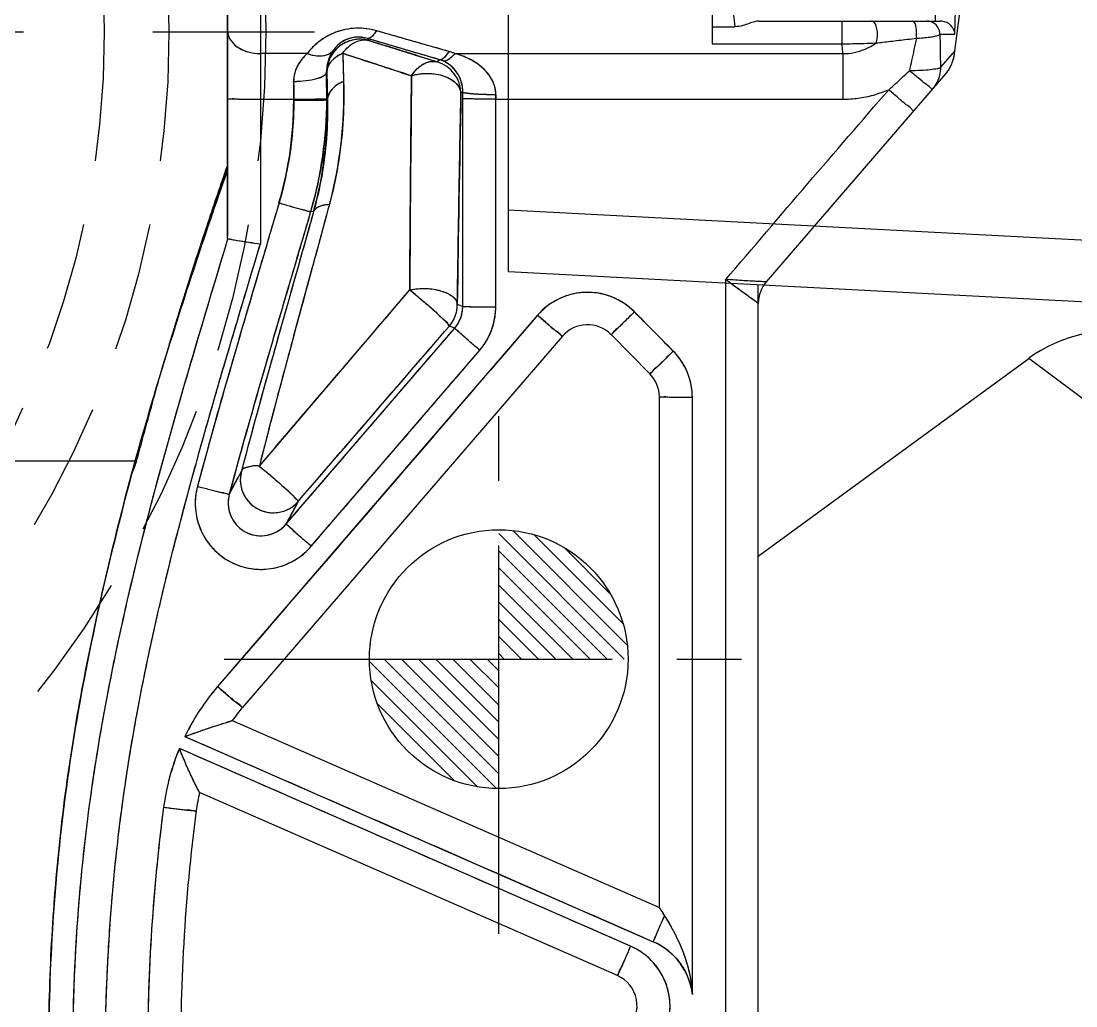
# Model space of a CAD drawing. Header units: millimetres. Extents: x 29875 to 31218, y -21313 to -20364.
# Drawn here: x 30558.53 to 30574.85, y -20573.3 to -20558.07 of the extents above; entities that cross this region are included whole.
import ezdxf

# ---------------------------------------------------------------- set-up
doc = ezdxf.new("R2010")
doc.units = ezdxf.units.MM
doc.header["$LTSCALE"] = 8
for name, pattern in [('CENTER', [2, 1.25, -0.25, 0.25, -0.25]), ('CENTER2', [1.125, 0.75, -0.125, 0.125, -0.125]), ('HIDDEN', [0.375, 0.25, -0.125])]:
    doc.linetypes.add(name, pattern=pattern)
for name, color, linetype in [('Cav-cor', 30, 'Continuous'), ('PIN', 5, 'Continuous'), ('PRODUCT', 1, 'Continuous'), ('SP', 3, 'Continuous')]:
    doc.layers.add(name, color=color, linetype=linetype)

# ---------------------------------------------------------------- blocks, each defined once
blk = doc.blocks.new('20160826.095208')
at = {"layer": 'SP', "linetype": 'CENTER'}
blk.add_line((-17.25, 0), (17.25, 0), dxfattribs=at)
at = {"layer": 'SP', "linetype": 'HIDDEN'}
for radius in [16.5, 15, 14]:
    blk.add_circle((0, 0), radius, dxfattribs=at)

msp = doc.modelspace()

# ---------------------------------------------------------------- hatches: boundary and pattern name
at = {"layer": 'PIN', "linetype": 'Continuous'}
h = msp.add_hatch(dxfattribs=at)
h.set_pattern_fill('ANSI31', color=141, scale=1.5, angle=90, style=0)
h.set_pattern_definition([(135, (63866.43219, -41233.51703), (-0.1325825215, -0.1325825215), [])])
h.paths.add_polyline_path([(30565.92, -20567.939), (30563.92, -20567.939, 0.414214), (30565.92, -20569.939)])
h.paths.add_polyline_path([(30565.92, -20565.939), (30565.92, -20567.939), (30567.92, -20567.939, 0.414214)])

# ---------------------------------------------------------------- linework, layer by layer
at = {"layer": 'Cav-cor', "color": 241}
for p, q in [((30562.233, -20552.994), (30562.233, -20561.519)), ((30561.723, -20561.403), (30561.723, -20553.1)), ((30566.07, -20561.947), (30566.07, -20557.484)), ((30565.147, -20558.543), (30564.027, -20558.223)), ((30563.888, -20558.343), (30563.91, -20558.373)), ((30565.007, -20558.671), (30563.888, -20558.343)), ((30562.958, -20558.575), (30562.233, -20558.575)), ((30563.507, -20558.572), (30563.521, -20559.007)), ((30565.241, -20558.575), (30566.07, -20558.575)), ((30565.007, -20558.671), (30564.965, -20558.703)), ((30563.258, -20558.86), (30563.261, -20558.863)), ((30563.261, -20558.863), (30563.271, -20559.292)), ((30565.365, -20559.171), (30565.335, -20559.193)), ((30565.365, -20559.272), (30565.365, -20559.171)), ((30562.233, -20559.281), (30562.75, -20559.281)), ((30562.75, -20559.281), (30562.75, -20559.298)), ((30563.271, -20559.292), (30563.26, -20559.29)), ((30565.363, -20562.488), (30565.365, -20559.272)), ((30565.873, -20562.498), (30565.874, -20559.281)), ((30565.874, -20559.281), (30566.07, -20559.281)), ((30563.055, -20561.025), (30563.011, -20561.019)), ((30566.07, -20560.992), (30576.212, -20561.524)), ((30566.07, -20561.947), (30627.82, -20565.183)), ((30569.424, -20562.122), (30569.424, -20579.543)), ((30569.934, -20579.529), (30569.934, -20562.149)), ((30562.218, -20564.953), (30564.543, -20562.231)), ((30565.363, -20562.488), (30565.279, -20562.457)), ((30566.521, -20562.622), (30561.572, -20568.363)), ((30568.618, -20563.176), (30568.018, -20562.57)), ((30565.239, -20562.82), (30565.156, -20562.789)), ((30566.907, -20562.945), (30561.959, -20568.684)), ((30562.634, -20565.849), (30565.239, -20562.82)), ((30568.256, -20563.525), (30567.656, -20562.919)), ((30563.02, -20566.193), (30565.626, -20563.163)), ((30569.934, -20566.345), (30574.115, -20563.288)), ((30587.634, -20573.39), (30574.115, -20563.288)), ((30568.404, -20571.778), (30568.404, -20563.884)), ((30568.914, -20573.123), (30568.914, -20563.894)), ((30560.318, -20564.877), (30549.619, -20564.877)), ((30561.799, -20568.886), (30568.404, -20571.778)), ((30561.065, -20569.134), (30568.31, -20572.308)), ((30567.958, -20572.376), (30560.982, -20569.32)), ((30567.754, -20572.83), (30561.293, -20570.001))]:
    msp.add_line(p, q, dxfattribs=at)
for centre, radius, start, end in [((30563.771, -20558.864), 0.51, 74.1784, 179.9277), ((30682.742, -20180.368), 396.244, 252.54861, 252.70844), ((30672.537, -20227.031), 349.008, 251.79617, 251.98), ((30564.872, -20559.502), 0.998, 68.3432, 74.045), ((30564.825, -20559.194), 0.51, 0.0216, 74.0844), ((30564.871, -20559.124), 0.473, 67.2887, 73.2858), ((30507.412, -20559.294), 55.847, 0.0044, 0.4455), ((30538.115, -20559.293), 24.635, 0.0282, 0.6672), ((30557.005, -20559.216), 6.52, 344.925, 1.8333), ((31286.33, -20566.662), 721.8, 179.385391, 179.648243), ((31173.602, -20571.288), 608.387, 178.860898, 179.16828), ((30591.735, -20559.297), 25.86, 179.8136, 179.9628), ((30557.136, -20559.301), 5.613, 343.6176, 0.0245), ((30557.141, -20559.292), 6.119, 343.6092, 0.022), ((30557.369, -20559.438), 5.903, 344.3965, 1.4169), ((30567.293, -20563.287), 1.02, 44.7312, 139.2472), ((30564.769, -20562.457), 0.51, 319.3287, 359.9874), ((30564.853, -20562.488), 0.51, 319.2488, 359.95), ((30564.852, -20562.497), 1.021, 319.3057, 359.9686), ((30567.293, -20563.278), 0.51, 44.747, 139.23), ((30567.893, -20563.894), 1.021, 359.9986, 44.7299), ((30567.894, -20563.884), 0.51, 0, 44.747), ((30630.912, -20591.618), 75.489, 159.25312, 159.41526), ((30679.06, -20627.075), 132.538, 152.08889, 152.26166), ((30687.984, -20632.037), 141.751, 152.00554, 152.16499), ((30564.292, -20570.704), 3.588, 139.2807, 154.0534), ((30564.276, -20570.682), 3.06, 139.23, 144.0516), ((30564.293, -20570.7), 3.588, 157.3826, 172.4356), ((30564.276, -20570.682), 3.06, 167.1276, 172.4721), ((30567.549, -20573.311), 1.02, 315.7857, 66.3405), ((30567.901, -20573.242), 1.02, 6.7117, 66.3442), ((30567.549, -20573.297), 0.51, 315.78, 66.35)]:
    msp.add_arc(centre, radius, start, end, dxfattribs=at)
msp.add_ellipse((30621.89, -20599.625), major_axis=(48.142, -35.976), ratio=0.166391, start_param=2.922503, end_param=3.090586, dxfattribs=at)
for points, knots in [([(30561.723, -20558.214), (30561.723, -20558.262), (30561.754, -20558.364), (30561.873, -20558.482), (30562.04, -20558.558), (30562.167, -20558.575), (30562.233, -20558.575)], [0, 0, 0, 0, 0.209665, 0.444916, 0.712204, 1, 1, 1, 1]), ([(30564.027, -20558.223), (30563.924, -20558.193), (30563.709, -20558.167), (30563.4, -20558.229), (30563.143, -20558.372), (30563.011, -20558.505), (30562.958, -20558.575)], [0, 0, 0, 0, 0.2695, 0.535633, 0.778798, 1, 1, 1, 1]), ([(30564.027, -20558.223), (30564.015, -20558.242), (30563.992, -20558.276), (30563.951, -20558.322), (30563.91, -20558.348), (30563.888, -20558.343)], [0, 0, 0, 0, 0.352985, 0.636606, 1, 1, 1, 1]), ([(30563.888, -20558.343), (30563.828, -20558.325), (30563.705, -20558.312), (30563.51, -20558.369), (30563.403, -20558.464), (30563.358, -20558.53)], [0, 0, 0, 0, 0.314539, 0.600747, 1, 1, 1, 1]), ([(30563.507, -20558.572), (30563.532, -20558.535), (30563.589, -20558.469), (30563.691, -20558.396), (30563.801, -20558.361), (30563.876, -20558.364), (30563.91, -20558.373)], [0, 0, 0, 0, 0.281842, 0.54199, 0.779073, 1, 1, 1, 1]), ([(30562.958, -20558.575), (30562.9, -20558.628), (30562.821, -20558.723), (30562.759, -20558.876), (30562.748, -20558.962), (30562.748, -20559.006)], [0, 0, 0, 0, 0.480575, 0.734484, 1, 1, 1, 1]), ([(30562.958, -20558.575), (30562.997, -20558.589), (30563.074, -20558.61), (30563.187, -20558.615), (30563.286, -20558.59), (30563.338, -20558.552), (30563.358, -20558.53)], [0, 0, 0, 0, 0.294091, 0.558501, 0.790978, 1, 1, 1, 1]), ([(30563.358, -20558.53), (30563.329, -20558.572), (30563.276, -20558.677), (30563.257, -20558.795), (30563.258, -20558.86)], [0, 0, 0, 0, 0.44039, 1, 1, 1, 1]), ([(30563.507, -20558.572), (30563.441, -20558.602), (30563.322, -20558.671), (30563.262, -20558.803), (30563.261, -20558.863)], [0, 0, 0, 0, 0.547039, 1, 1, 1, 1]), ([(30565.147, -20558.543), (30565.135, -20558.563), (30565.111, -20558.599), (30565.071, -20558.647), (30565.03, -20558.676), (30565.007, -20558.671)], [0, 0, 0, 0, 0.357256, 0.642994, 1, 1, 1, 1]), ([(30565.241, -20558.575), (30565.224, -20558.595), (30565.193, -20558.63), (30565.135, -20558.677), (30565.081, -20558.697), (30565.054, -20558.688)], [0, 0, 0, 0, 0.338247, 0.616687, 1, 1, 1, 1]), ([(30565.875, -20559.213), (30565.875, -20559.131), (30565.829, -20558.968), (30565.67, -20558.782), (30565.468, -20558.651), (30565.318, -20558.596), (30565.241, -20558.575)], [0, 0, 0, 0, 0.256024, 0.503842, 0.749643, 1, 1, 1, 1]), ([(30564.571, -20558.92), (30564.596, -20558.881), (30564.65, -20558.811), (30564.75, -20558.733), (30564.858, -20558.693), (30564.932, -20558.695), (30564.965, -20558.703)], [0, 0, 0, 0, 0.288054, 0.550688, 0.785352, 1, 1, 1, 1]), ([(30565.365, -20559.171), (30565.365, -20559.064), (30565.303, -20558.858), (30565.139, -20558.724), (30565.054, -20558.688)], [0, 0, 0, 0, 0.537257, 1, 1, 1, 1]), ([(30562.748, -20559.006), (30562.812, -20559.005), (30562.932, -20558.998), (30563.073, -20558.974), (30563.165, -20558.943), (30563.22, -20558.916), (30563.256, -20558.883), (30563.258, -20558.86)], [0, 0, 0, 0, 0.35011, 0.653567, 0.775596, 0.873773, 1, 1, 1, 1]), ([(30564.571, -20558.92), (30564.61, -20558.905), (30564.694, -20558.887), (30564.824, -20558.879), (30564.953, -20558.89), (30565.074, -20558.921), (30565.18, -20558.969), (30565.264, -20559.032), (30565.319, -20559.109), (30565.334, -20559.166), (30565.335, -20559.193)], [0, 0, 0, 0, 0.138054, 0.282367, 0.426934, 0.566024, 0.694452, 0.808731, 0.909902, 1, 1, 1, 1]), ([(30563.521, -20559.007), (30563.485, -20559.021), (30563.42, -20559.055), (30563.339, -20559.123), (30563.286, -20559.203), (30563.271, -20559.263), (30563.271, -20559.292)], [0, 0, 0, 0, 0.288374, 0.549706, 0.78406, 1, 1, 1, 1]), ([(30565.875, -20559.213), (30565.81, -20559.213), (30565.717, -20559.212), (30565.599, -20559.206), (30565.523, -20559.201), (30565.46, -20559.195), (30565.413, -20559.189), (30565.383, -20559.182), (30565.369, -20559.176), (30565.365, -20559.173), (30565.365, -20559.171)], [0, 0, 0, 0, 0.373269, 0.542722, 0.692061, 0.815958, 0.910152, 0.971335, 0.989396, 1, 1, 1, 1]), ([(30561.723, -20559.272), (30561.723, -20559.273), (30561.728, -20559.273), (30561.734, -20559.274), (30561.747, -20559.275), (30561.763, -20559.276), (30561.785, -20559.276), (30561.821, -20559.277), (30561.877, -20559.278), (30561.953, -20559.279), (30562.04, -20559.28), (30562.135, -20559.28), (30562.2, -20559.281), (30562.233, -20559.281)], [0, 0, 0, 0, 0.005109, 0.019614, 0.043472, 0.07652, 0.118524, 0.169007, 0.293247, 0.444648, 0.617518, 0.805417, 1, 1, 1, 1]), ([(30562.75, -20559.281), (30562.782, -20559.281), (30562.846, -20559.28), (30562.94, -20559.28), (30563.026, -20559.279), (30563.101, -20559.278), (30563.164, -20559.276), (30563.207, -20559.275), (30563.233, -20559.276), (30563.246, -20559.277), (30563.254, -20559.278), (30563.259, -20559.28), (30563.26, -20559.281)], [0, 0, 0, 0, 0.191254, 0.37615, 0.546745, 0.696896, 0.821164, 0.915005, 0.949273, 0.974792, 0.991543, 1, 1, 1, 1]), ([(30562.75, -20559.298), (30562.814, -20559.298), (30562.907, -20559.298), (30563.026, -20559.297), (30563.101, -20559.296), (30563.164, -20559.295), (30563.207, -20559.294), (30563.233, -20559.293), (30563.246, -20559.292), (30563.254, -20559.291), (30563.259, -20559.291), (30563.26, -20559.29)], [0, 0, 0, 0, 0.376603, 0.547416, 0.69776, 0.822175, 0.916207, 0.950576, 0.976111, 0.992628, 1, 1, 1, 1]), ([(30565.874, -20559.281), (30565.81, -20559.281), (30565.717, -20559.28), (30565.599, -20559.279), (30565.523, -20559.278), (30565.46, -20559.277), (30565.417, -20559.276), (30565.391, -20559.275), (30565.378, -20559.274), (30565.37, -20559.273), (30565.366, -20559.273), (30565.365, -20559.272)], [0, 0, 0, 0, 0.376601, 0.547414, 0.697759, 0.822173, 0.916207, 0.950576, 0.97611, 0.992628, 1, 1, 1, 1]), ([(30561.723, -20560.387), (30561.541, -20560.897), (30561.183, -20561.944), (30560.849, -20563), (30560.685, -20563.541)], [0, 0, 0, 0, 0.488785, 1, 1, 1, 1]), ([(30562.522, -20560.884), (30562.308, -20561.613), (30561.874, -20563.07), (30561.457, -20564.532), (30561.261, -20565.266)], [0, 0, 0, 0, 0.500013, 1, 1, 1, 1]), ([(30563.011, -20561.019), (30562.797, -20561.746), (30562.365, -20563.198), (30561.949, -20564.655), (30561.753, -20565.387)], [0, 0, 0, 0, 0.500013, 1, 1, 1, 1]), ([(30563.055, -20561.025), (30562.87, -20561.685), (30562.49, -20563.019), (30562.119, -20564.355), (30561.94, -20565.034)], [0, 0, 0, 0, 0.494015, 1, 1, 1, 1]), ([(30563.3, -20560.911), (30563.211, -20561.241), (30562.984, -20562.075), (30562.616, -20563.42), (30562.349, -20564.439), (30562.218, -20564.953)], [0, 0, 0, 0, 0.24514, 0.619618, 1, 1, 1, 1]), ([(30562.522, -20560.884), (30562.583, -20560.902), (30562.672, -20560.928), (30562.786, -20560.96), (30562.858, -20560.981), (30562.918, -20560.997), (30562.96, -20561.008), (30562.985, -20561.014), (30562.998, -20561.017), (30563.006, -20561.018), (30563.01, -20561.019), (30563.011, -20561.019)], [0, 0, 0, 0, 0.376952, 0.547755, 0.698024, 0.822334, 0.91627, 0.950602, 0.976111, 0.992618, 1, 1, 1, 1]), ([(30563.3, -20560.911), (30563.27, -20560.913), (30563.214, -20560.919), (30563.14, -20560.941), (30563.084, -20560.976), (30563.061, -20561.009), (30563.055, -20561.025)], [0, 0, 0, 0, 0.319382, 0.590272, 0.812533, 1, 1, 1, 1]), ([(30575.51, -20596.951), (30575.053, -20596.928), (30574.138, -20596.867), (30572.773, -20596.691), (30571.653, -20596.437), (30570.783, -20596.145), (30569.934, -20595.797), (30568.915, -20595.265), (30567.388, -20594.247), (30565.673, -20592.707), (30564.246, -20590.903), (30563.267, -20589.353), (30562.607, -20588.146), (30562.013, -20586.905), (30561.3, -20585.216), (30560.558, -20583.045), (30559.906, -20580.371), (30559.486, -20577.651), (30559.301, -20574.905), (30559.345, -20572.611), (30559.508, -20570.785), (30559.696, -20569.423), (30559.944, -20568.07), (30560.341, -20566.281), (30560.939, -20564.069), (30561.469, -20562.315), (30561.732, -20561.438)], [0, 0, 0, 0, 0.031248, 0.062508, 0.093769, 0.109398, 0.125038, 0.156314, 0.18758, 0.250053, 0.312536, 0.343794, 0.37505, 0.406314, 0.437569, 0.500055, 0.56255, 0.625043, 0.687538, 0.750044, 0.781292, 0.812533, 0.843783, 0.875042, 0.937524, 1, 1, 1, 1]), ([(30561.732, -20561.438), (30561.728, -20561.437), (30561.723, -20561.422), (30561.723, -20561.411), (30561.723, -20561.403)], [0, 0, 0, 0, 0.345505, 1, 1, 1, 1]), ([(30561.732, -20561.438), (30561.735, -20561.438), (30561.756, -20561.443), (30561.777, -20561.447), (30561.794, -20561.45)], [0, 0, 0, 0, 0.163637, 1, 1, 1, 1]), ([(30561.794, -20561.45), (30561.821, -20561.455), (30561.967, -20561.479), (30562.114, -20561.501), (30562.233, -20561.519)], [0, 0, 0, 0, 0.186359, 1, 1, 1, 1]), ([(30575.537, -20596.454), (30575.088, -20596.43), (30574.19, -20596.371), (30572.851, -20596.2), (30571.533, -20595.898), (30570.269, -20595.416), (30569.076, -20594.781), (30567.588, -20593.769), (30566.254, -20592.545), (30565.093, -20591.171), (30564.043, -20589.71), (30563.15, -20588.143), (30562.385, -20586.515), (30561.698, -20584.852), (30560.984, -20582.718), (30560.361, -20580.091), (30559.966, -20577.42), (30559.8, -20574.725), (30559.858, -20572.476), (30560.026, -20570.686), (30560.279, -20568.905), (30560.745, -20566.704), (30561.456, -20564.102), (30561.975, -20562.38), (30562.233, -20561.519)], [0, 0, 0, 0, 0.031262, 0.062521, 0.093772, 0.12502, 0.156273, 0.18753, 0.249986, 0.281249, 0.312512, 0.375007, 0.406268, 0.437528, 0.500027, 0.562523, 0.625013, 0.687501, 0.749986, 0.781236, 0.812486, 0.874981, 0.937487, 1, 1, 1, 1]), ([(30569.841, -20562.373), (30569.818, -20562.356), (30569.705, -20562.274), (30569.593, -20562.192), (30569.504, -20562.127)], [0, 0, 0, 0, 0.20897, 1, 1, 1, 1]), ([(30564.544, -20562.231), (30564.624, -20562.212), (30564.751, -20562.202), (30564.915, -20562.217), (30565.03, -20562.243), (30565.13, -20562.281), (30565.209, -20562.331), (30565.262, -20562.389), (30565.278, -20562.435), (30565.279, -20562.457)], [0, 0, 0, 0, 0.29782, 0.448995, 0.592101, 0.72093, 0.831307, 0.922653, 1, 1, 1, 1]), ([(30564.544, -20562.231), (30564.578, -20562.252), (30564.643, -20562.31), (30564.743, -20562.396), (30564.849, -20562.484), (30564.932, -20562.56), (30564.994, -20562.617), (30565.035, -20562.656), (30565.071, -20562.69), (30565.102, -20562.72), (30565.126, -20562.745), (30565.14, -20562.764), (30565.148, -20562.776), (30565.151, -20562.783), (30565.153, -20562.787), (30565.155, -20562.789), (30565.156, -20562.789)], [0, 0, 0, 0, 0.145956, 0.310277, 0.479921, 0.642348, 0.716876, 0.785039, 0.845497, 0.897096, 0.939034, 0.97077, 0.982635, 0.991591, 0.997408, 1, 1, 1, 1]), ([(30565.873, -20562.498), (30565.809, -20562.498), (30565.716, -20562.497), (30565.597, -20562.496), (30565.521, -20562.495), (30565.459, -20562.494), (30565.416, -20562.492), (30565.39, -20562.491), (30565.377, -20562.49), (30565.368, -20562.489), (30565.364, -20562.489), (30565.363, -20562.488)], [0, 0, 0, 0, 0.376548, 0.547339, 0.697667, 0.822072, 0.916106, 0.950481, 0.976029, 0.99257, 1, 1, 1, 1]), ([(30569.913, -20562.423), (30569.909, -20562.42), (30569.885, -20562.404), (30569.861, -20562.387), (30569.841, -20562.373)], [0, 0, 0, 0, 0.188427, 1, 1, 1, 1]), ([(30566.521, -20562.622), (30566.546, -20562.643), (30566.595, -20562.685), (30566.666, -20562.746), (30566.731, -20562.802), (30566.789, -20562.85), (30566.831, -20562.885), (30566.859, -20562.908), (30566.875, -20562.921), (30566.888, -20562.931), (30566.898, -20562.94), (30566.903, -20562.942), (30566.907, -20562.946), (30566.907, -20562.945)], [0, 0, 0, 0, 0.195278, 0.383473, 0.556355, 0.707587, 0.831575, 0.881926, 0.923807, 0.95675, 0.980522, 0.994961, 1, 1, 1, 1]), ([(30568.018, -20562.57), (30567.995, -20562.593), (30567.949, -20562.638), (30567.882, -20562.704), (30567.821, -20562.764), (30567.767, -20562.816), (30567.727, -20562.854), (30567.701, -20562.879), (30567.686, -20562.893), (30567.674, -20562.904), (30567.664, -20562.913), (30567.66, -20562.916), (30567.656, -20562.92), (30567.656, -20562.919)], [0, 0, 0, 0, 0.195338, 0.383562, 0.556452, 0.707677, 0.83165, 0.881992, 0.923864, 0.956797, 0.98056, 0.994988, 1, 1, 1, 1]), ([(30565.626, -20563.163), (30565.577, -20563.12), (30565.506, -20563.059), (30565.415, -20562.98), (30565.358, -20562.929), (30565.31, -20562.887), (30565.278, -20562.858), (30565.258, -20562.84), (30565.249, -20562.83), (30565.243, -20562.824), (30565.24, -20562.821), (30565.239, -20562.82)], [0, 0, 0, 0, 0.3757, 0.546538, 0.697078, 0.82176, 0.916044, 0.950508, 0.976107, 0.992652, 1, 1, 1, 1]), ([(30568.618, -20563.176), (30568.595, -20563.199), (30568.549, -20563.244), (30568.483, -20563.309), (30568.421, -20563.369), (30568.367, -20563.422), (30568.328, -20563.46), (30568.302, -20563.484), (30568.286, -20563.499), (30568.274, -20563.51), (30568.265, -20563.519), (30568.26, -20563.521), (30568.257, -20563.525), (30568.256, -20563.525)], [0, 0, 0, 0, 0.195355, 0.383584, 0.556471, 0.707688, 0.831651, 0.881988, 0.923856, 0.956787, 0.980549, 0.994978, 1, 1, 1, 1]), ([(30560.318, -20564.877), (30560.349, -20564.765), (30560.471, -20564.319), (30560.593, -20563.874), (30560.685, -20563.541)], [0, 0, 0, 0, 0.252234, 1, 1, 1, 1]), ([(30568.914, -20563.894), (30568.881, -20563.894), (30568.816, -20563.894), (30568.721, -20563.893), (30568.634, -20563.893), (30568.558, -20563.891), (30568.502, -20563.89), (30568.466, -20563.889), (30568.444, -20563.888), (30568.428, -20563.887), (30568.415, -20563.886), (30568.409, -20563.885), (30568.404, -20563.885), (30568.404, -20563.884)], [0, 0, 0, 0, 0.194529, 0.382376, 0.555201, 0.706568, 0.830788, 0.881267, 0.923274, 0.956332, 0.980211, 0.994759, 1, 1, 1, 1]), ([(30586.69, -20597.57), (30586.153, -20597.601), (30585.08, -20597.637), (30583.469, -20597.621), (30581.859, -20597.557), (30580.246, -20597.467), (30578.899, -20597.388), (30577.816, -20597.333), (30576.729, -20597.288), (30575.372, -20597.239), (30574.019, -20597.14), (30572.951, -20596.996), (30572.161, -20596.847), (30571.383, -20596.649), (30570.621, -20596.392), (30569.877, -20596.079), (30568.909, -20595.59), (30567.753, -20594.859), (30566.473, -20593.827), (30565.309, -20592.671), (30564.268, -20591.413), (30563.041, -20589.633), (30561.771, -20587.244), (30560.572, -20584.232), (30559.698, -20581.105), (30559.144, -20577.904), (30558.95, -20575.2), (30558.961, -20573.037), (30559.054, -20571.419), (30559.232, -20569.812), (30559.499, -20568.219), (30559.84, -20566.641), (30560.104, -20565.597), (30560.242, -20565.077)], [0, 0, 0, 0, 0.031083, 0.062106, 0.093156, 0.124295, 0.155563, 0.171257, 0.186996, 0.218507, 0.249833, 0.265379, 0.280855, 0.296299, 0.311776, 0.327329, 0.342972, 0.374493, 0.406219, 0.437885, 0.469273, 0.500507, 0.56288, 0.62527, 0.68774, 0.75033, 0.812951, 0.84423, 0.875459, 0.906625, 0.937735, 0.968846, 1, 1, 1, 1]), ([(30561.94, -20565.034), (30561.925, -20565.088), (30561.914, -20565.204), (30561.956, -20565.372), (30562.051, -20565.518), (30562.189, -20565.624), (30562.355, -20565.679), (30562.529, -20565.676), (30562.692, -20565.617), (30562.781, -20565.543), (30562.818, -20565.5)], [0, 0, 0, 0, 0.124588, 0.249516, 0.374657, 0.5, 0.625343, 0.750485, 0.875412, 1, 1, 1, 1]), ([(30562.216, -20564.955), (30562.2, -20564.949), (30562.164, -20564.946), (30562.114, -20564.952), (30562.075, -20564.961), (30562.046, -20564.969), (30562.027, -20564.974), (30562.01, -20564.979), (30561.995, -20564.985), (30561.983, -20564.987), (30561.968, -20564.987), (30561.959, -20565.003), (30561.953, -20565.016), (30561.944, -20565.025), (30561.941, -20565.031), (30561.94, -20565.034)], [0, 0, 0, 0, 0.173809, 0.340881, 0.495764, 0.566721, 0.631726, 0.690807, 0.743246, 0.784671, 0.818568, 0.874984, 0.940462, 0.971575, 1, 1, 1, 1]), ([(30562.216, -20564.955), (30562.248, -20564.98), (30562.314, -20565.034), (30562.415, -20565.119), (30562.517, -20565.208), (30562.613, -20565.293), (30562.685, -20565.36), (30562.735, -20565.407), (30562.764, -20565.436), (30562.787, -20565.46), (30562.804, -20565.478), (30562.813, -20565.491), (30562.819, -20565.498), (30562.818, -20565.5)], [0, 0, 0, 0, 0.149432, 0.315372, 0.485254, 0.646842, 0.78816, 0.847911, 0.89886, 0.940144, 0.970967, 0.990887, 1, 1, 1, 1]), ([(30561.261, -20565.266), (30561.231, -20565.376), (30561.21, -20565.609), (30561.293, -20565.947), (30561.484, -20566.239), (30561.76, -20566.451), (30562.092, -20566.559), (30562.44, -20566.551), (30562.767, -20566.429), (30562.946, -20566.279), (30563.02, -20566.193)], [0, 0, 0, 0, 0.125014, 0.249991, 0.37498, 0.499966, 0.624964, 0.749973, 0.874974, 1, 1, 1, 1]), ([(30561.261, -20565.266), (30561.322, -20565.283), (30561.412, -20565.306), (30561.526, -20565.335), (30561.599, -20565.354), (30561.66, -20565.368), (30561.702, -20565.378), (30561.727, -20565.383), (30561.74, -20565.386), (30561.748, -20565.387), (30561.752, -20565.388), (30561.753, -20565.387)], [0, 0, 0, 0, 0.376907, 0.547674, 0.697909, 0.822194, 0.916121, 0.950459, 0.975985, 0.992527, 1, 1, 1, 1]), ([(30561.753, -20565.387), (30561.738, -20565.442), (30561.727, -20565.559), (30561.768, -20565.729), (30561.863, -20565.876), (30562.002, -20565.983), (30562.169, -20566.036), (30562.344, -20566.031), (30562.507, -20565.968), (30562.596, -20565.892), (30562.634, -20565.849)], [0, 0, 0, 0, 0.124955, 0.249998, 0.375134, 0.500271, 0.625345, 0.750314, 0.875172, 1, 1, 1, 1]), ([(30563.02, -20566.193), (30562.971, -20566.151), (30562.9, -20566.089), (30562.809, -20566.01), (30562.752, -20565.959), (30562.704, -20565.916), (30562.672, -20565.887), (30562.652, -20565.869), (30562.643, -20565.859), (30562.637, -20565.853), (30562.634, -20565.85), (30562.634, -20565.849)], [0, 0, 0, 0, 0.375529, 0.546353, 0.696908, 0.82162, 0.915941, 0.950423, 0.976042, 0.99261, 1, 1, 1, 1]), ([(30561.572, -20568.363), (30561.597, -20568.385), (30561.646, -20568.427), (30561.717, -20568.487), (30561.782, -20568.542), (30561.84, -20568.591), (30561.882, -20568.625), (30561.91, -20568.648), (30561.926, -20568.661), (30561.939, -20568.671), (30561.949, -20568.679), (30561.954, -20568.682), (30561.958, -20568.685), (30561.959, -20568.684)], [0, 0, 0, 0, 0.195402, 0.383621, 0.556461, 0.707615, 0.831518, 0.881831, 0.923683, 0.956608, 0.980379, 0.994846, 1, 1, 1, 1]), ([(30561.066, -20569.134), (30561.105, -20569.12), (30561.183, -20569.091), (30561.299, -20569.051), (30561.412, -20569.012), (30561.52, -20568.977), (30561.605, -20568.95), (30561.667, -20568.93), (30561.708, -20568.917), (30561.743, -20568.906), (30561.767, -20568.898), (30561.783, -20568.893), (30561.79, -20568.89), (30561.795, -20568.888), (30561.798, -20568.887), (30561.799, -20568.886)], [0, 0, 0, 0, 0.161758, 0.3216, 0.476924, 0.624943, 0.761269, 0.822923, 0.878578, 0.926475, 0.964191, 0.978478, 0.989364, 0.996606, 1, 1, 1, 1]), ([(30561.293, -20570.001), (30561.293, -20570), (30561.292, -20569.998), (30561.289, -20569.995), (30561.286, -20569.989), (30561.279, -20569.977), (30561.268, -20569.956), (30561.253, -20569.926), (30561.235, -20569.89), (30561.207, -20569.833), (30561.17, -20569.755), (30561.123, -20569.655), (30561.076, -20569.547), (30561.028, -20569.435), (30560.997, -20569.359), (30560.982, -20569.32)], [0, 0, 0, 0, 0.00188, 0.007446, 0.016584, 0.029186, 0.064202, 0.110325, 0.164867, 0.225882, 0.362334, 0.51203, 0.670165, 0.833744, 1, 1, 1, 1]), ([(30560.737, -20570.228), (30560.561, -20571.561), (30560.4, -20574.256), (30560.702, -20578.29), (30561.389, -20581.592), (30562.2, -20584.158), (30562.939, -20586.038), (30563.811, -20587.859), (30564.836, -20589.601), (30566.042, -20591.225), (30567.215, -20592.437), (30568.247, -20593.302), (30569.067, -20593.892), (30569.933, -20594.412), (30570.844, -20594.85), (30571.796, -20595.19), (30572.778, -20595.427), (30573.777, -20595.578), (30574.447, -20595.639), (30574.783, -20595.664)], [0, 0, 0, 0, 0.124987, 0.249949, 0.374901, 0.437409, 0.499916, 0.562425, 0.62493, 0.68743, 0.749921, 0.781183, 0.812444, 0.843704, 0.874962, 0.906219, 0.937478, 0.968739, 1, 1, 1, 1]), ([(30560.737, -20570.228), (30560.77, -20570.232), (30560.834, -20570.24), (30560.927, -20570.252), (30561.014, -20570.262), (30561.089, -20570.271), (30561.144, -20570.276), (30561.181, -20570.28), (30561.202, -20570.281), (30561.218, -20570.282), (30561.231, -20570.283), (30561.237, -20570.282), (30561.242, -20570.282), (30561.242, -20570.281)], [0, 0, 0, 0, 0.194626, 0.382469, 0.555225, 0.706489, 0.830607, 0.881045, 0.923022, 0.956068, 0.979959, 0.994562, 1, 1, 1, 1]), ([(30561.242, -20570.281), (30561.062, -20571.645), (30560.898, -20574.528), (30561.194, -20577.835), (30561.547, -20579.726), (30561.628, -20580.113)], [0, 0, 0, 0, 0.419287, 0.880439, 1, 1, 1, 1]), ([(30568.404, -20571.779), (30568.411, -20571.792), (30568.437, -20571.835), (30568.464, -20571.877), (30568.483, -20571.907)], [0, 0, 0, 0, 0.303881, 1, 1, 1, 1]), ([(30568.31, -20572.308), (30568.327, -20572.269), (30568.385, -20572.135), (30568.443, -20572.002), (30568.483, -20571.907)], [0, 0, 0, 0, 0.291498, 1, 1, 1, 1]), ([(30568.483, -20571.907), (30568.596, -20572.084), (30568.801, -20572.469), (30568.901, -20572.9), (30568.914, -20573.123)], [0, 0, 0, 0, 0.48495, 1, 1, 1, 1]), ([(30567.958, -20572.376), (30567.945, -20572.406), (30567.92, -20572.465), (30567.882, -20572.549), (30567.848, -20572.627), (30567.817, -20572.695), (30567.795, -20572.744), (30567.78, -20572.776), (30567.772, -20572.795), (30567.764, -20572.809), (30567.759, -20572.821), (30567.756, -20572.825), (30567.755, -20572.83), (30567.754, -20572.83)], [0, 0, 0, 0, 0.195939, 0.384425, 0.557332, 0.70842, 0.832182, 0.882412, 0.924179, 0.957021, 0.980707, 0.995071, 1, 1, 1, 1])]:
    msp.add_open_spline(points, degree=3, knots=knots, dxfattribs=at)
msp.add_open_spline([(30562.818, -20565.5), (30563.597, -20564.597), (30564.376, -20563.693), (30565.156, -20562.789)], degree=3, dxfattribs=at)
at = {"layer": 'PIN', "color": 141, "linetype": 'CENTER2'}
for p, q in [((30565.92, -20572.184), (30565.92, -20563.693)), ((30561.674, -20567.939), (30570.165, -20567.939))]:
    msp.add_line(p, q, dxfattribs=at)
at = {"layer": 'PIN', "color": 141, "linetype": 'Continuous'}
msp.add_circle((30565.92, -20567.939), 2, dxfattribs=at)
at = {"layer": 'PRODUCT'}
for p, q in [((30562.233, -20552.4), (30562.233, -20561.519)), ((30561.723, -20552.762), (30561.723, -20561.403)), ((30569.22, -20557.497), (30569.22, -20558.424)), ((30569.497, -20557.497), (30569.573, -20558.161)), ((30572.673, -20558.074), (30572.685, -20557.497)), ((30573.1, -20557.497), (30572.964, -20558.577)), ((30572.975, -20558.278), (30572.991, -20557.497)), ((30569.943, -20558.074), (30572.751, -20558.074)), ((30571.229, -20558.424), (30571.229, -20558.074)), ((30569.22, -20558.161), (30569.573, -20558.161)), ((30563.888, -20558.343), (30563.91, -20558.373)), ((30572.742, -20558.278), (30572.975, -20558.278)), ((30562.958, -20558.575), (30562.233, -20558.575)), ((30565.241, -20558.575), (30571.242, -20558.575)), ((30569.22, -20558.424), (30571.229, -20558.424)), ((30571.242, -20558.575), (30571.242, -20559.281)), ((30572.966, -20558.539), (30572.75, -20558.788)), ((30572.966, -20558.539), (30572.964, -20558.577)), ((30565.007, -20558.671), (30564.965, -20558.703)), ((30563.258, -20558.86), (30563.261, -20558.863)), ((30572.831, -20558.887), (30570.058, -20562.103)), ((30572.85, -20558.863), (30572.831, -20558.887)), ((30565.365, -20559.171), (30565.335, -20559.193)), ((30565.873, -20562.498), (30565.875, -20559.213)), ((30562.233, -20559.281), (30562.75, -20559.281)), ((30562.75, -20559.281), (30562.75, -20559.298)), ((30563.271, -20559.292), (30563.26, -20559.29)), ((30565.874, -20559.281), (30571.242, -20559.281)), ((30563.055, -20561.025), (30563.011, -20561.019)), ((30569.424, -20562.067), (30569.424, -20579.543)), ((30565.363, -20562.488), (30565.279, -20562.457)), ((30569.934, -20579.529), (30569.934, -20562.436)), ((30565.239, -20562.82), (30565.156, -20562.789)), ((30566.907, -20562.945), (30561.959, -20568.684)), ((30568.256, -20563.525), (30567.656, -20562.919)), ((30568.404, -20571.778), (30568.404, -20563.884)), ((30568.914, -20573.123), (30568.914, -20563.894)), ((30560.169, -20565.353), (30560.242, -20565.077)), ((30561.799, -20568.886), (30568.404, -20571.778)), ((30567.754, -20572.83), (30561.293, -20570.001))]:
    msp.add_line(p, q, dxfattribs=at)
for centre, radius, start, end in [((30570.444, -20562.436), 0.51, 139.23, 180), ((30567.293, -20563.278), 0.51, 44.747, 139.23), ((30567.894, -20563.884), 0.51, 0, 44.747), ((30564.276, -20570.682), 3.06, 139.23, 144.0584), ((30564.276, -20570.682), 3.06, 167.1276, 172.4721), ((30567.549, -20573.297), 0.51, 315.78, 66.35)]:
    msp.add_arc(centre, radius, start, end, dxfattribs=at)
for points, start_tangent, end_tangent in [([(30569.943, -20558.074), (30569.875, -20558.084), (30569.792, -20558.11), (30569.693, -20558.143), (30569.573, -20558.161)], (-1, 0), (-1, 0)), ([(30571.755, -20558.412), (30571.774, -20558.33), (30571.775, -20558.237), (30571.758, -20558.153), (30571.726, -20558.095), (30571.686, -20558.074)], (0.363407, 0.931631), (-1, 0.000025)), ([(30572.38, -20558.339), (30572.382, -20558.244), (30572.371, -20558.157), (30572.349, -20558.096), (30572.32, -20558.074)], (0.095198, 0.995458), (-1, -0.000027)), ([(30572.742, -20558.278), (30572.715, -20558.176), (30572.64, -20558.101), (30572.539, -20558.074)], (-0.000071, 1), (-1, 0.000042)), ([(30572.975, -20558.278), (30572.951, -20558.196), (30572.9, -20558.131), (30572.83, -20558.089), (30572.751, -20558.074)], (-0.083106, 0.996541), (-1, 0.000024)), ([(30561.723, -20558.214), (30561.762, -20558.352), (30561.872, -20558.469), (30562.038, -20558.548), (30562.233, -20558.575)], (0, -1), (1, 0)), ([(30564.027, -20558.223), (30563.88, -20558.192), (30563.716, -20558.184), (30563.545, -20558.204), (30563.388, -20558.25), (30563.26, -20558.311), (30563.157, -20558.377), (30563.075, -20558.446), (30563.009, -20558.512), (30562.958, -20558.575)], (-0.961375, 0.275242), (-0.602478, -0.798135)), ([(30564.027, -20558.223), (30563.976, -20558.293), (30563.929, -20558.334), (30563.888, -20558.343)], (-0.52555, -0.850763), (-0.982155, 0.188074)), ([(30565.147, -20558.543), (30564.773, -20558.436), (30564.4, -20558.329), (30564.027, -20558.223)], (-0.961462, 0.274939), (-0.961393, 0.275181)), ([(30563.91, -20558.373), (30563.724, -20558.356), (30563.543, -20558.407), (30563.394, -20558.52), (30563.295, -20558.679), (30563.261, -20558.863)], (-0.962019, 0.272984), (-0.000908, -1)), ([(30563.888, -20558.343), (30563.813, -20558.327), (30563.731, -20558.323), (30563.646, -20558.333), (30563.568, -20558.358), (30563.505, -20558.39), (30563.454, -20558.425), (30563.414, -20558.461), (30563.383, -20558.497), (30563.358, -20558.53)], (-0.957204, 0.289415), (-0.565953, -0.824438)), ([(30565.007, -20558.671), (30564.633, -20558.562), (30564.26, -20558.453), (30563.888, -20558.343)], (-0.959714, 0.28098), (-0.959619, 0.281304)), ([(30564.965, -20558.703), (30564.423, -20558.534), (30563.91, -20558.373)], (-0.954798, 0.297255), (-0.953941, 0.299995)), ([(30571.229, -20558.424), (30571.393, -20558.422), (30571.57, -20558.418), (30571.755, -20558.412)], (0.999983, 0.005779), (0.99915, 0.041228)), ([(30571.242, -20558.575), (30571.414, -20558.561), (30571.584, -20558.508), (30571.755, -20558.412)], (0.999519, -0.031002), (0.819043, 0.573733)), ([(30571.755, -20558.412), (30571.861, -20558.399), (30571.976, -20558.385), (30572.1, -20558.371), (30572.234, -20558.355), (30572.38, -20558.339)], (0.993515, 0.113701), (0.994082, 0.108634)), ([(30572.38, -20558.339), (30572.341, -20558.515), (30572.305, -20558.682), (30572.27, -20558.841)], (-0.214744, -0.97667), (-0.201431, -0.979503)), ([(30572.38, -20558.339), (30572.487, -20558.331), (30572.586, -20558.32), (30572.665, -20558.307), (30572.718, -20558.292), (30572.742, -20558.278)], (0.998575, 0.053367), (0.578616, 0.8156)), ([(30572.742, -20558.278), (30572.747, -20558.535), (30572.75, -20558.788)], (0.025322, -0.999679), (0.008024, -0.999968)), ([(30562.958, -20558.575), (30562.881, -20558.656), (30562.821, -20558.741), (30562.779, -20558.829), (30562.755, -20558.918), (30562.748, -20559.006)], (-0.74169, -0.670743), (0.011611, -0.999933)), ([(30562.958, -20558.575), (30563.118, -20558.61), (30563.257, -20558.595), (30563.358, -20558.53)], (0.93866, -0.344844), (0.660289, 0.751012)), ([(30563.358, -20558.53), (30563.321, -20558.592), (30563.292, -20558.658), (30563.272, -20558.725), (30563.261, -20558.793), (30563.258, -20558.86)], (-0.565913, -0.824465), (0.016286, -0.999867)), ([(30563.507, -20558.572), (30563.373, -20558.653), (30563.288, -20558.758), (30563.261, -20558.863)], (-0.908585, -0.417701), (-0.029486, -0.999565)), ([(30564.571, -20558.92), (30564.024, -20558.741), (30563.507, -20558.572)], (-0.950951, 0.309341), (-0.949884, 0.312602)), ([(30563.507, -20558.572), (30563.514, -20558.788), (30563.521, -20559.007)], (0.032647, -0.999467), (0.031403, -0.999507)), ([(30565.147, -20558.543), (30565.095, -20558.617), (30565.048, -20558.661), (30565.007, -20558.671)], (-0.508192, -0.861244), (-0.982891, 0.184187)), ([(30565.241, -20558.575), (30565.171, -20558.646), (30565.107, -20558.685), (30565.054, -20558.688)], (-0.63222, -0.774789), (-0.954829, 0.297155)), ([(30565.241, -20558.575), (30565.195, -20558.558), (30565.147, -20558.543)], (-0.929383, 0.369118), (-0.961474, 0.274896)), ([(30565.875, -20559.213), (30565.847, -20559.054), (30565.763, -20558.899), (30565.622, -20558.758), (30565.438, -20558.647), (30565.241, -20558.575)], (0.00355, 0.999994), (-0.964953, 0.262422)), ([(30571.242, -20558.575), (30571.236, -20558.499), (30571.229, -20558.424)], (-0.088425, 0.996083), (-0.090249, 0.995919)), ([(30572.966, -20558.539), (30572.954, -20558.63), (30572.928, -20558.721)], (-0.050068, -0.998746), (-0.350434, -0.936588)), ([(30572.964, -20558.577), (30572.958, -20558.617)], (-0.124444, -0.992227), (-0.186424, -0.982469)), ([(30564.571, -20558.92), (30564.689, -20558.783), (30564.827, -20558.707), (30564.965, -20558.703)], (0.533057, 0.84608), (0.969073, -0.246773)), ([(30565.054, -20558.688), (30565.031, -20558.679), (30565.007, -20558.671)], (-0.922451, 0.386114), (-0.957736, 0.287648)), ([(30565.365, -20559.171), (30565.352, -20559.051), (30565.311, -20558.934), (30565.241, -20558.827), (30565.151, -20558.743), (30565.054, -20558.688)], (0.005079, 0.999987), (-0.922382, 0.386279)), ([(30572.929, -20558.719), (30572.893, -20558.797)], (-0.351921, -0.93603), (-0.487412, -0.873172)), ([(30572.928, -20558.721), (30572.893, -20558.797)], (-0.350434, -0.936588), (-0.483201, -0.87551)), ([(30572.958, -20558.617), (30572.929, -20558.719)], (-0.186424, -0.982469), (-0.351921, -0.93603)), ([(30562.748, -20559.006), (30562.94, -20558.994), (30563.104, -20558.962), (30563.216, -20558.915), (30563.258, -20558.86)], (0.999974, 0.007175), (0.087265, 0.996185)), ([(30563.258, -20558.86), (30563.259, -20559.073), (30563.26, -20559.29)], (0.007883, -0.999969), (0.000385, -1)), ([(30563.261, -20558.863), (30563.266, -20559.076), (30563.271, -20559.292)], (0.02399, -0.999712), (0.022744, -0.999741)), ([(30564.571, -20558.92), (30564.736, -20558.885), (30564.912, -20558.887), (30565.077, -20558.925), (30565.212, -20558.995), (30565.302, -20559.089), (30565.335, -20559.193)], (0.936636, 0.350305), (0.036887, -0.999319)), ([(30571.951, -20559.135), (30572.052, -20559.045), (30572.159, -20558.947), (30572.27, -20558.841)], (0.753054, 0.657959), (0.714951, 0.699175)), ([(30572.272, -20558.839), (30572.448, -20558.833), (30572.599, -20558.821)], (0.999544, 0.030206), (0.991864, 0.127306)), ([(30572.628, -20559.121), (30572.599, -20559.105), (30572.522, -20559.046), (30572.408, -20558.953), (30572.272, -20558.839)], (-0.653024, -0.757337), (-0.748884, 0.662701)), ([(30572.599, -20558.821), (30572.704, -20558.806), (30572.751, -20558.788)], (0.991864, 0.127306), (0.618405, 0.78586)), ([(30572.751, -20558.788), (30572.737, -20558.908), (30572.696, -20559.021), (30572.628, -20559.121)], (0.007852, -0.999969), (-0.653024, -0.757337)), ([(30572.893, -20558.797), (30572.887, -20558.808), (30572.85, -20558.863)], (-0.483201, -0.87551), (-0.607928, -0.793992)), ([(30562.748, -20559.006), (30562.749, -20559.142), (30562.75, -20559.281)], (0.011732, -0.999931), (0.000644, -1)), ([(30563.521, -20559.007), (30563.39, -20559.082), (30563.303, -20559.18), (30563.271, -20559.292)], (-0.928278, -0.371888), (-0.030153, -0.999545)), ([(30563.521, -20559.007), (30563.509, -20559.664), (30563.433, -20560.301), (30563.3, -20560.911)], (0.031403, -0.999507), (-0.260576, -0.965453)), ([(30564.543, -20562.231), (30564.552, -20561.041), (30564.561, -20559.938), (30564.571, -20558.92)], (0.006141, 0.999981), (0.011195, 0.999937)), ([(30565.279, -20562.457), (30565.297, -20561.283), (30565.316, -20560.197), (30565.335, -20559.193)], (0.014653, 0.999893), (0.020222, 0.999796)), ([(30565.365, -20559.272), (30565.365, -20559.222), (30565.365, -20559.171)], (0.000435, 1), (0.002169, 0.999998)), ([(30565.875, -20559.213), (30565.682, -20559.21), (30565.519, -20559.201), (30565.407, -20559.187), (30565.365, -20559.171)], (-0.999998, 0.002138), (-0.299958, 0.953952)), ([(30569.424, -20562.075), (30570.701, -20560.585), (30571.951, -20559.135)], (0.652859, 0.757479), (0.652875, 0.757466)), ([(30571.242, -20559.281), (30571.478, -20559.265), (30571.714, -20559.217), (30571.951, -20559.135)], (1, -0.000512), (0.920766, 0.390116)), ([(30572.337, -20559.459), (30572.307, -20559.436), (30572.223, -20559.366), (30572.098, -20559.261), (30571.951, -20559.135)], (-0.650728, -0.759311), (-0.757421, 0.652927)), ([(30561.723, -20559.272), (30561.762, -20559.275), (30561.872, -20559.278), (30562.038, -20559.28), (30562.233, -20559.281)], (0, -1), (1, 0)), ([(30562.75, -20559.298), (30562.725, -20559.834), (30562.648, -20560.364), (30562.522, -20560.884)], (0.000403, -1), (-0.282055, -0.959398)), ([(30562.75, -20559.281), (30562.942, -20559.28), (30563.106, -20559.278), (30563.217, -20559.275), (30563.26, -20559.272)], (1, 0.000434), (0.844757, 0.535151)), ([(30562.75, -20559.298), (30562.942, -20559.298), (30563.106, -20559.296), (30563.217, -20559.293), (30563.26, -20559.29)], (1, 0.000435), (0.844549, 0.535478)), ([(30563.26, -20559.29), (30563.232, -20559.874), (30563.149, -20560.452), (30563.011, -20561.019)], (0.000374, -1), (-0.282201, -0.959355)), ([(30563.271, -20559.292), (30563.255, -20559.889), (30563.182, -20560.469), (30563.055, -20561.025)], (0.024642, -0.999696), (-0.268975, -0.963147)), ([(30565.363, -20562.488), (30565.364, -20561.422), (30565.364, -20560.35), (30565.365, -20559.272)], (0.000504, 1), (0.000434, 1)), ([(30565.874, -20559.281), (30565.682, -20559.28), (30565.519, -20559.278), (30565.407, -20559.275), (30565.365, -20559.272)], (-1, 0.000434), (-0.844787, 0.535103)), ([(30561.666, -20560.476), (30561.713, -20560.338)], (0.324067, 0.946034), (0.325806, 0.945437)), ([(30561.675, -20560.479), (30561.723, -20560.341)], (0.325226, 0.945636), (0.326779, 0.945101)), ([(30561.713, -20560.338), (30561.723, -20560.31)], (0.325806, 0.945437), (0.326165, 0.945313)), ([(30561.032, -20562.401), (30561.372, -20561.349), (30561.666, -20560.476)], (0.302245, 0.95323), (0.324067, 0.946034)), ([(30561.034, -20562.402), (30561.346, -20561.452), (30561.675, -20560.479)], (0.305507, 0.95219), (0.325226, 0.945636)), ([(30562.522, -20560.884), (30562.23, -20561.875), (30561.919, -20562.929), (30561.594, -20564.057), (30561.261, -20565.266)], (-0.282166, -0.959366), (-0.257864, -0.966181)), ([(30563.011, -20561.019), (30562.719, -20562.01), (30562.409, -20563.063), (30562.085, -20564.185), (30561.753, -20565.387)], (-0.282229, -0.959347), (-0.257981, -0.96615)), ([(30563.055, -20561.025), (30562.708, -20562.255), (30562.332, -20563.589), (30561.94, -20565.034)], (-0.270106, -0.962831), (-0.254595, -0.967048)), ([(30563.3, -20560.911), (30562.962, -20562.156), (30562.597, -20563.502), (30562.218, -20564.953)], (-0.260768, -0.965402), (-0.245765, -0.969329)), ([(30562.522, -20560.884), (30562.706, -20560.938), (30562.862, -20560.982), (30562.969, -20561.01), (30563.011, -20561.019)], (0.959384, -0.282105), (0.957128, 0.289664)), ([(30563.3, -20560.911), (30563.183, -20560.929), (30563.099, -20560.968), (30563.055, -20561.025)], (-0.998863, -0.047672), (-0.332449, -0.943121)), ([(30575.51, -20596.951), (30573.213, -20596.741), (30571.226, -20596.291), (30569.363, -20595.49), (30567.417, -20594.204), (30565.503, -20592.407), (30563.737, -20590.087), (30562.137, -20587.151), (30560.761, -20583.572), (30559.758, -20579.337), (30559.34, -20574.872), (30559.548, -20570.537), (30560.373, -20566.218), (30561.732, -20561.438)], (-0.998632, 0.05229), (0.287317, 0.957835)), ([(30561.732, -20561.438), (30561.727, -20561.433), (30561.724, -20561.421), (30561.723, -20561.403)], (-0.971623, 0.236536), (0, 1)), ([(30561.732, -20561.438), (30561.794, -20561.45)], (0.971623, -0.236536), (0.985661, -0.16874)), ([(30561.794, -20561.45), (30561.909, -20561.469), (30562.061, -20561.493), (30562.233, -20561.519)], (0.985661, -0.16874), (0.989422, -0.145068)), ([(30575.537, -20596.454), (30574.328, -20596.37), (30573.257, -20596.244), (30572.315, -20596.07), (30571.489, -20595.852), (30570.708, -20595.574), (30569.901, -20595.209), (30569.029, -20594.724), (30568.105, -20594.103), (30567.146, -20593.331), (30566.153, -20592.376), (30565.138, -20591.2), (30564.122, -20589.765), (30563.131, -20588.047), (30562.208, -20586.078), (30561.404, -20583.941), (30560.783, -20581.81), (30560.356, -20579.85), (30560.08, -20578.076), (30559.919, -20576.463), (30559.845, -20575.006), (30559.838, -20573.713), (30559.876, -20572.578), (30559.946, -20571.571), (30560.042, -20570.645), (30560.162, -20569.757), (30560.31, -20568.864), (30560.489, -20567.953), (30560.695, -20567.027), (30560.925, -20566.091), (30561.174, -20565.151), (30561.436, -20564.214), (30561.705, -20563.288), (30561.973, -20562.386), (30562.233, -20561.519)], (-0.998635, 0.052231), (0.287042, 0.957918)), ([(30569.934, -20562.436), (30569.91, -20562.421), (30569.875, -20562.397), (30569.823, -20562.36), (30569.752, -20562.308), (30569.662, -20562.242), (30569.552, -20562.161), (30569.424, -20562.067)], (0.000059, -1), (-0.79745, 0.603385)), ([(30570.058, -20562.103), (30570.049, -20562.104), (30570.025, -20562.104), (30569.982, -20562.102), (30569.917, -20562.099), (30569.829, -20562.094), (30569.717, -20562.087), (30569.581, -20562.078), (30569.431, -20562.067)], (-0.652468, -0.757816), (-0.997474, 0.071038)), ([(30562.218, -20564.953), (30563.37, -20563.605), (30564.543, -20562.231)], (0.649494, 0.760367), (0.649635, 0.760247)), ([(30564.544, -20562.231), (30564.706, -20562.209), (30564.876, -20562.214), (30565.033, -20562.247), (30565.162, -20562.302), (30565.247, -20562.375), (30565.279, -20562.457)], (0.9746, 0.223954), (0.04671, -0.998908)), ([(30564.544, -20562.231), (30564.668, -20562.331), (30564.811, -20562.453), (30564.949, -20562.576), (30565.062, -20562.682), (30565.134, -20562.756), (30565.156, -20562.789)], (0.858613, -0.512624), (0.996306, 0.085872)), ([(30568.018, -20562.57), (30567.793, -20562.398), (30567.532, -20562.296), (30567.255, -20562.268), (30566.983, -20562.316), (30566.732, -20562.436), (30566.521, -20562.622)], (-0.703851, 0.710348), (-0.653013, -0.757347)), ([(30560.972, -20562.598), (30561.034, -20562.402)], (0.302263, 0.953225), (0.305507, 0.95219)), ([(30561.032, -20562.401), (30561.015, -20562.453), (30560.974, -20562.59)], (-0.302722, -0.953079), (-0.290418, -0.9569)), ([(30565.223, -20562.689), (30565.265, -20562.576), (30565.279, -20562.457)], (0.456009, 0.889975), (0.000254, 1)), ([(30565.239, -20562.82), (30565.281, -20562.765), (30565.315, -20562.702), (30565.342, -20562.633), (30565.358, -20562.561), (30565.363, -20562.488)], (0.652666, 0.757646), (0.000766, 1)), ([(30565.873, -20562.498), (30565.681, -20562.497), (30565.517, -20562.495), (30565.406, -20562.492), (30565.363, -20562.488)], (-1, 0.000504), (-0.80554, 0.592542)), ([(30560.912, -20562.795), (30560.932, -20562.729), (30560.953, -20562.661), (30560.972, -20562.598)], (0.292457, 0.956279), (0.29157, 0.95655)), ([(30566.521, -20562.622), (30564.862, -20564.546), (30563.213, -20566.46), (30561.572, -20568.363)], (-0.652856, -0.757482), (-0.652884, -0.757458)), ([(30565.626, -20563.163), (30565.708, -20563.053), (30565.778, -20562.927), (30565.83, -20562.789), (30565.862, -20562.644), (30565.873, -20562.498)], (0.652, 0.758219), (0.000522, 1)), ([(30566.521, -20562.622), (30566.668, -20562.748), (30566.792, -20562.853), (30566.876, -20562.922), (30566.907, -20562.945)], (0.757458, -0.652884), (0.653055, 0.75731)), ([(30568.018, -20562.57), (30567.88, -20562.705), (30567.763, -20562.819), (30567.685, -20562.894), (30567.656, -20562.919)], (-0.710353, -0.703845), (-0.703983, 0.710217)), ([(30568.618, -20563.176), (30568.318, -20562.873), (30568.018, -20562.57)], (-0.703816, 0.710382), (-0.703819, 0.710379)), ([(30560.87, -20562.932), (30560.883, -20562.888), (30560.897, -20562.842), (30560.912, -20562.795)], (0.29438, 0.955689), (0.292457, 0.956279)), ([(30562.818, -20565.5), (30563.977, -20564.156), (30565.156, -20562.789)], (0.652889, 0.757454), (0.653068, 0.757299)), ([(30565.156, -20562.789), (30565.223, -20562.689)], (0.651693, 0.758483), (0.456009, 0.889975)), ([(30560.242, -20565.077), (30560.556, -20563.975), (30560.87, -20562.932)], (0.2648, 0.964303), (0.29438, 0.955689)), ([(30562.634, -20565.849), (30563.502, -20564.839), (30564.371, -20563.83), (30565.239, -20562.82)], (0.652226, 0.758024), (0.652184, 0.758061)), ([(30565.626, -20563.163), (30565.479, -20563.036), (30565.355, -20562.926), (30565.27, -20562.851), (30565.239, -20562.82)], (-0.758187, 0.652037), (-0.332701, 0.943032)), ([(30563.02, -20566.193), (30563.889, -20565.183), (30564.757, -20564.173), (30565.626, -20563.163)], (0.652051, 0.758175), (0.652014, 0.758207)), ([(30568.618, -20563.176), (30568.481, -20563.311), (30568.364, -20563.425), (30568.285, -20563.5), (30568.256, -20563.525)], (-0.710361, -0.703838), (-0.703978, 0.710222)), ([(30568.914, -20563.894), (30568.879, -20563.631), (30568.778, -20563.386), (30568.618, -20563.176)], (-0.000068, 1), (-0.703692, 0.710505)), ([(30568.914, -20563.894), (30568.719, -20563.893), (30568.553, -20563.891), (30568.443, -20563.888), (30568.404, -20563.884)], (-1, 0), (-0.000008, 1)), ([(30560.242, -20565.077), (30559.328, -20569.273), (30558.965, -20573.418), (30559.145, -20577.44), (30559.791, -20581.266), (30560.835, -20584.81), (30562.173, -20587.945), (30563.689, -20590.562), (30565.324, -20592.649), (30565.409, -20592.74)], (-0.256995, -0.966413), (0.679505, -0.733671)), ([(30561.753, -20565.387), (30561.815, -20565.27), (30561.877, -20565.152), (30561.94, -20565.034)], (0.465421, 0.885089), (0.468062, 0.883696)), ([(30561.94, -20565.034), (30561.926, -20565.227), (30561.987, -20565.412), (30562.112, -20565.561), (30562.285, -20565.653), (30562.478, -20565.673), (30562.665, -20565.62), (30562.818, -20565.5)], (-0.260931, -0.965357), (0.65419, 0.75633)), ([(30562.216, -20564.955), (30562.169, -20564.948), (30562.123, -20564.951), (30562.081, -20564.959), (30562.044, -20564.97), (30562.01, -20564.979), (30561.984, -20564.987), (30561.966, -20564.993), (30561.952, -20565.015), (30561.944, -20565.026), (30561.94, -20565.034)], (-0.943259, 0.332059), (-0.354755, -0.934959)), ([(30562.216, -20564.955), (30562.344, -20565.06), (30562.484, -20565.179), (30562.617, -20565.297), (30562.725, -20565.398), (30562.795, -20565.469), (30562.818, -20565.5)], (0.781174, -0.624313), (-0.23039, -0.973098)), ([(30561.261, -20565.266), (30561.227, -20565.575), (30561.286, -20565.875), (30561.429, -20566.143), (30561.643, -20566.354), (30561.909, -20566.494), (30562.205, -20566.55), (30562.505, -20566.516), (30562.786, -20566.394), (30563.02, -20566.193)], (-0.257802, -0.966198), (0.652156, 0.758085)), ([(30561.261, -20565.266), (30561.446, -20565.315), (30561.604, -20565.355), (30561.711, -20565.38), (30561.753, -20565.387)], (0.966179, -0.257874), (0.914853, 0.403788)), ([(30561.753, -20565.387), (30561.736, -20565.543), (30561.764, -20565.694), (30561.836, -20565.828), (30561.942, -20565.934), (30562.076, -20566.004), (30562.224, -20566.031), (30562.375, -20566.013), (30562.516, -20565.951), (30562.634, -20565.849)], (-0.260268, -0.965536), (0.650408, 0.759585)), ([(30562.634, -20565.849), (30562.695, -20565.733), (30562.756, -20565.617), (30562.818, -20565.5)], (0.466915, 0.884302), (0.469348, 0.883013)), ([(30563.02, -20566.193), (30562.873, -20566.066), (30562.748, -20565.956), (30562.664, -20565.88), (30562.634, -20565.849)], (-0.758189, 0.652034), (-0.276364, 0.961053)), ([(30561.572, -20568.363), (30561.294, -20568.732), (30561.065, -20569.134)], (-0.652844, -0.757492), (-0.437145, -0.899391)), ([(30561.572, -20568.363), (30561.719, -20568.489), (30561.843, -20568.593), (30561.928, -20568.662), (30561.959, -20568.684)], (0.757529, -0.652801), (0.653065, 0.757302)), ([(30561.066, -20569.134), (30561.264, -20569.063), (30561.437, -20569.004), (30561.582, -20568.957), (30561.695, -20568.921), (30561.77, -20568.897), (30561.799, -20568.886)], (0.938447, 0.345422), (0.586959, 0.809616)), ([(30561.065, -20569.134), (30563.47, -20570.187), (30565.885, -20571.245), (30568.31, -20572.308)], (0.915963, -0.401263), (0.915983, -0.401216)), ([(30560.982, -20569.32), (30560.829, -20569.766), (30560.737, -20570.228)], (-0.384974, -0.922927), (-0.130935, -0.991391)), ([(30567.958, -20572.376), (30565.623, -20571.354), (30563.297, -20570.335), (30560.982, -20569.32)], (-0.915984, 0.401215), (-0.915964, 0.40126)), ([(30561.293, -20570.001), (30561.28, -20569.977), (30561.246, -20569.912), (30561.196, -20569.809), (30561.133, -20569.674), (30561.061, -20569.511), (30560.982, -20569.32)], (-0.51556, 0.856853), (-0.372221, 0.928144)), ([(30560.737, -20570.228), (30560.49, -20574.006), (30560.677, -20577.386), (30561.151, -20580.336), (30561.811, -20582.903), (30562.592, -20585.14), (30563.451, -20587.09), (30564.366, -20588.787), (30565.324, -20590.24), (30566.301, -20591.456), (30567.277, -20592.458), (30568.23, -20593.273), (30569.148, -20593.929), (30570.031, -20594.447), (30570.866, -20594.841), (30571.706, -20595.144), (30572.62, -20595.38), (30573.639, -20595.551), (30574.783, -20595.664)], (-0.130943, -0.99139), (0.997326, -0.073081)), ([(30560.737, -20570.228), (30560.93, -20570.252), (30561.094, -20570.271), (30561.203, -20570.281), (30561.242, -20570.281)], (0.991392, -0.130925), (0.131017, 0.99138)), ([(30561.242, -20570.281), (30561.002, -20574.398), (30561.41, -20578.946), (30561.628, -20580.113)], (-0.13101, -0.991381), (0.203175, -0.979142)), ([(30568.404, -20571.779), (30568.413, -20571.795), (30568.44, -20571.839), (30568.483, -20571.907)], (0.465274, -0.885167), (0.536777, -0.843724)), ([(30568.31, -20572.308), (30568.377, -20572.153), (30568.437, -20572.014), (30568.483, -20571.907)], (0.401388, 0.915908), (0.386424, 0.922321)), ([(30568.483, -20571.907), (30568.548, -20572.013), (30568.621, -20572.143), (30568.697, -20572.294), (30568.77, -20572.467), (30568.834, -20572.662), (30568.885, -20572.879), (30568.914, -20573.123)], (0.536699, -0.843774), (0.05849, -0.998288)), ([(30567.958, -20572.376), (30567.881, -20572.552), (30567.816, -20572.699), (30567.771, -20572.796), (30567.754, -20572.83)], (-0.401388, -0.915908), (-0.916013, 0.401149)), ([(30568.28, -20574.022), (30568.446, -20573.796), (30568.54, -20573.554), (30568.569, -20573.318), (30568.546, -20573.094), (30568.476, -20572.884), (30568.357, -20572.688), (30568.187, -20572.514), (30567.958, -20572.376)], (0.697351, 0.71673), (-0.915912, 0.40138)), ([(30568.31, -20572.308), (30568.537, -20572.444), (30568.72, -20572.635), (30568.849, -20572.866), (30568.914, -20573.123)], (0.915895, -0.401418), (0.11693, -0.99314))]:
    msp.add_spline(points, degree=3, dxfattribs=dict(at, start_tangent=start_tangent, end_tangent=end_tangent))

# ---------------------------------------------------------------- block references
at = {"layer": 'SP'}
msp.add_blockref('20160826.095208', (30545.82, -20558.239), dxfattribs=at)

doc.saveas('drawing.dxf')
